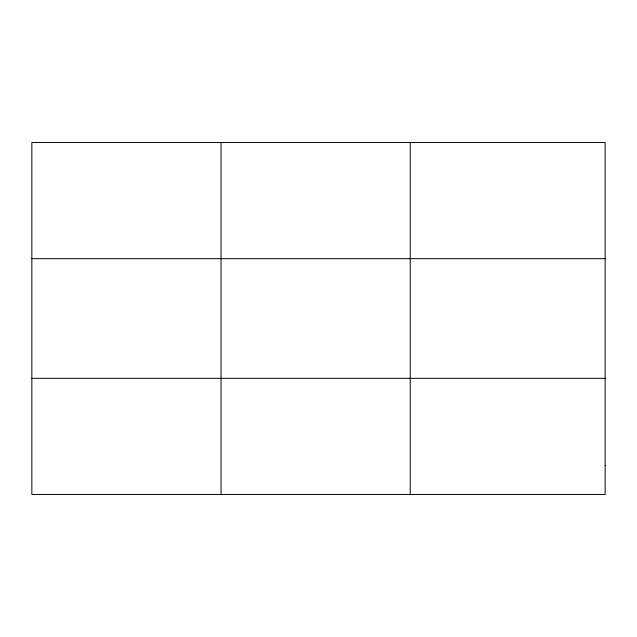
<?xml version="1.0" encoding="UTF-8"?>
<svg xmlns="http://www.w3.org/2000/svg" width="637" height="637" viewBox="0 0 637 637"><rect width="100%" height="100%" fill="white"/><g stroke="black" fill="none" stroke-linecap="round" stroke-linejoin="round"><path stroke-width="0.96" d="M221.039 142.537L221.039 494.463M410.228 142.537L410.228 494.463M31.85 258.67L605.15 258.67M31.85 378.33L605.15 378.33M605.15 465.432L605.15 494.463L31.85 494.463L31.85 142.537L605.15 142.537L605.15 465.432"/></g></svg>
